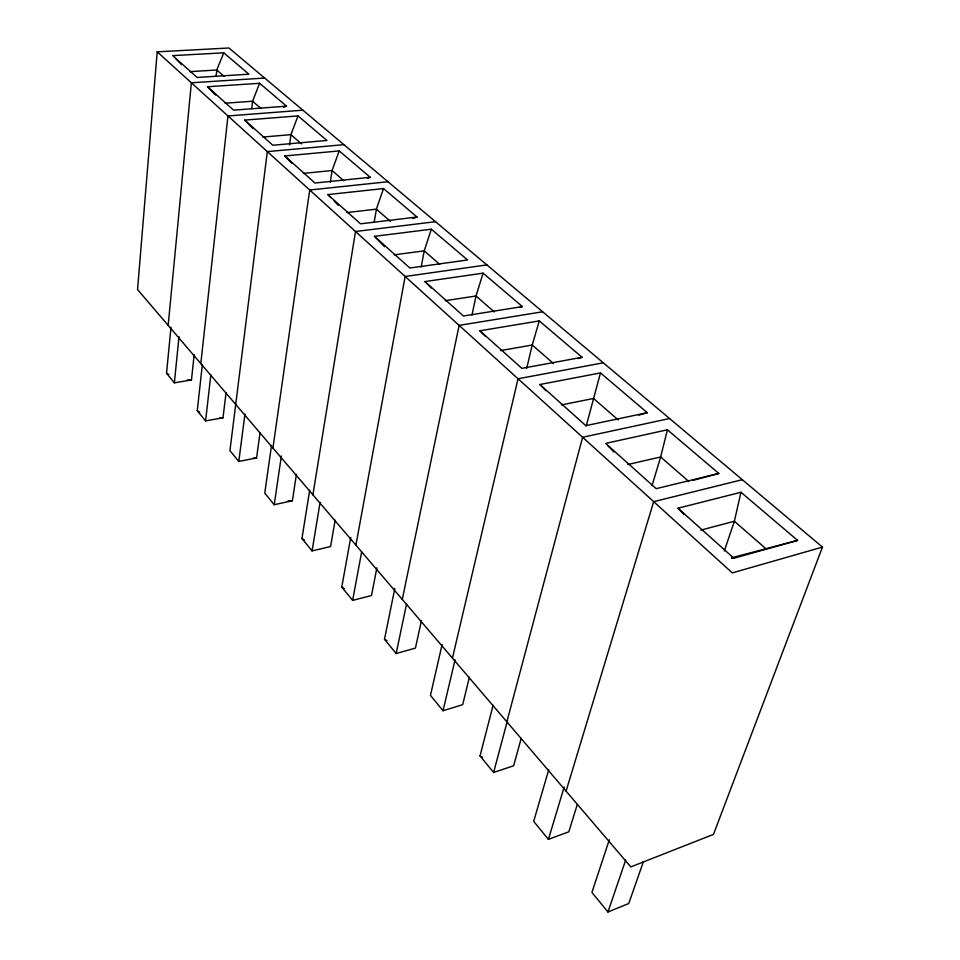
<?xml version="1.0" encoding="UTF-8"?>
<svg xmlns="http://www.w3.org/2000/svg" width="960" height="960" viewBox="0 0 960 960"><rect width="100%" height="100%" fill="white"/><g stroke="black" fill="none" stroke-linecap="round" stroke-linejoin="round"><path stroke-width="1.44" d="M157.2 51.828L137.544 289.548L630.804 866.904L713.472 834.396L822.456 547.092L228.948 48L157.2 51.828L732.312 572.892L822.456 547.092M168.168 325.392L191.364 82.788L264.684 78.048M194.16 354.768L191.46 379.968L174.372 382.824L166.536 373.26L170.988 327.264M174.372 382.824L179.004 336.624M216.156 75.972L216.78 70.008L223.74 52.824L248.904 74.196L197.124 77.46L172.74 55.62L223.74 52.824M200.808 363.588L227.976 115.956L302.904 110.184M226.056 392.628L223.02 417.756L205.584 420.924L197.256 410.748L202.32 364.908M205.584 420.924L210.84 374.88M251.712 108.66L252.588 101.22L259.608 83.292L286.536 106.164L283.788 107.304M260.004 432.9L256.584 457.944L238.8 461.46L244.944 414.084M289.548 144.996L290.928 134.652L297.996 115.908L326.88 140.448L272.796 145.236L244.728 120.108L297.996 115.908M271.428 446.1L264.756 493.14L274.224 504.696L292.368 500.784L296.436 474.348M272.928 448.008L309.708 190.008L387.972 181.728M274.224 504.696L281.364 455.988M330.324 182.352L332.088 170.532L339.192 150.912L370.26 177.3L367.62 178.32M335.148 520.188L330.588 546.54L312.084 550.896L301.956 538.536L309.696 490.176M312.912 494.82L355.5 231.504L435.504 221.688M312.084 550.896L320.1 502.344M374.16 222.468L376.404 209.16L383.52 188.568L417.024 217.032L412.848 218.568M376.884 567.816L371.508 595.536L352.632 600.384L341.772 587.136L350.736 537.456M355.92 545.148L405.144 276.48L486.888 264.9M352.632 600.384L361.644 551.988M421.176 267.024L424.224 250.848L431.34 229.2L467.58 259.992L409.836 267.996L374.472 236.328L431.34 229.2M421.44 620.496L415.428 648.12L396.168 653.52L384.492 639.276L394.848 588.324M402.288 599.424L459.12 325.38L542.628 311.772M396.168 653.52L406.584 603.84M471.984 315L476.004 295.992L483.084 273.168L522.408 306.588L519.648 307.5M684.132 514.572L678 508.212L740.964 492.276L734.376 521.232L724.308 550.968M442.08 644.616L430.452 695.376L443.028 710.724L462.684 704.688L469.404 677.184M452.436 658.128L518.04 378.768L603.3 362.796M443.028 710.724L455.064 659.796M526.716 368.304L532.236 345.024L539.268 320.904L582.096 357.288L577.932 358.584M693.108 480.372L718.8 473.448L667.428 429.804L660.648 456.96L652.056 485.592M521.184 738.36L513.66 765.732L493.62 772.476L480.036 755.892L493.08 705.372M506.844 721.812L582.612 437.268L669.588 418.536M493.62 772.476L507.516 720.36M586.212 425.976L600.48 372.924L647.292 412.692L638.868 415.14M548.748 769.716L533.688 821.364L548.412 839.352L568.836 831.792L577.272 804.588M548.412 839.352L564.18 787.008M566.076 791.136L653.688 501.66L742.308 479.7M609.324 839.76L591.912 892.44L607.944 912L628.74 903.516L643.428 861.6M607.944 912L625.68 860.076M731.7 557.772L797.604 540.396L740.964 492.276M731.484 558.192L733.872 558.252L797.604 540.396M700.86 530.112L734.376 521.232L765.456 548.328M718.8 473.448L656.184 488.664L605.64 443.388L667.428 429.804M627.78 464.52L660.648 456.96L688.824 481.524M647.292 412.692L585.84 425.652L539.904 384.504L600.48 372.924M561.396 404.928L593.544 398.46L618.108 419.88M582.096 357.288L521.868 368.352L479.928 330.78L539.268 320.904M500.736 350.544L532.236 345.024L553.5 363.552M522.408 306.588L463.428 316.008L424.992 281.568L483.084 273.168M445.212 300.696L476.004 295.992L494.34 311.976M394.092 254.856L424.224 250.848L439.692 264.336M417.024 217.032L360.516 223.824L327.876 194.592L383.52 188.568M346.98 212.556L376.404 209.16L390.456 221.412M370.26 177.3L314.976 183.024L284.76 155.964L339.192 150.912M303.312 173.4L332.088 170.532L343.812 180.756M343.896 144.66L267.324 151.608L229.932 450.636L238.8 461.46M262.836 137.052L290.928 134.652L301.5 143.868M286.536 106.164L233.604 110.148L207.492 86.748L259.608 83.292M225.096 103.212L252.588 101.22L261.024 108.588M189.948 71.64L216.78 70.008L224.22 76.488M187.176 380.004L191.46 379.968M220.056 417.756L223.02 417.756M253.812 457.92L256.584 457.944M288.048 500.724L292.368 500.784M480.036 755.892L482.652 757.356M341.772 587.136L344.34 588.576M384.492 639.276L386.928 640.644M301.956 538.536L304.44 539.928M166.536 373.26L168.948 374.616M197.256 410.748L199.74 412.152M678 508.212L733.872 558.252M244.728 120.108L253.044 128.64M207.492 86.748L215.568 95.04M175.692 58.644L181.584 64.68M374.472 236.328L384.576 246.732M327.876 194.592L330.984 197.784M334.104 200.988L338.256 205.26M284.76 155.964L291.804 163.2M539.904 384.504L545.904 390.72M479.928 330.78L485.028 336.048M424.992 281.568L431.244 288.024M607.704 445.536L613.92 451.968"/></g></svg>
